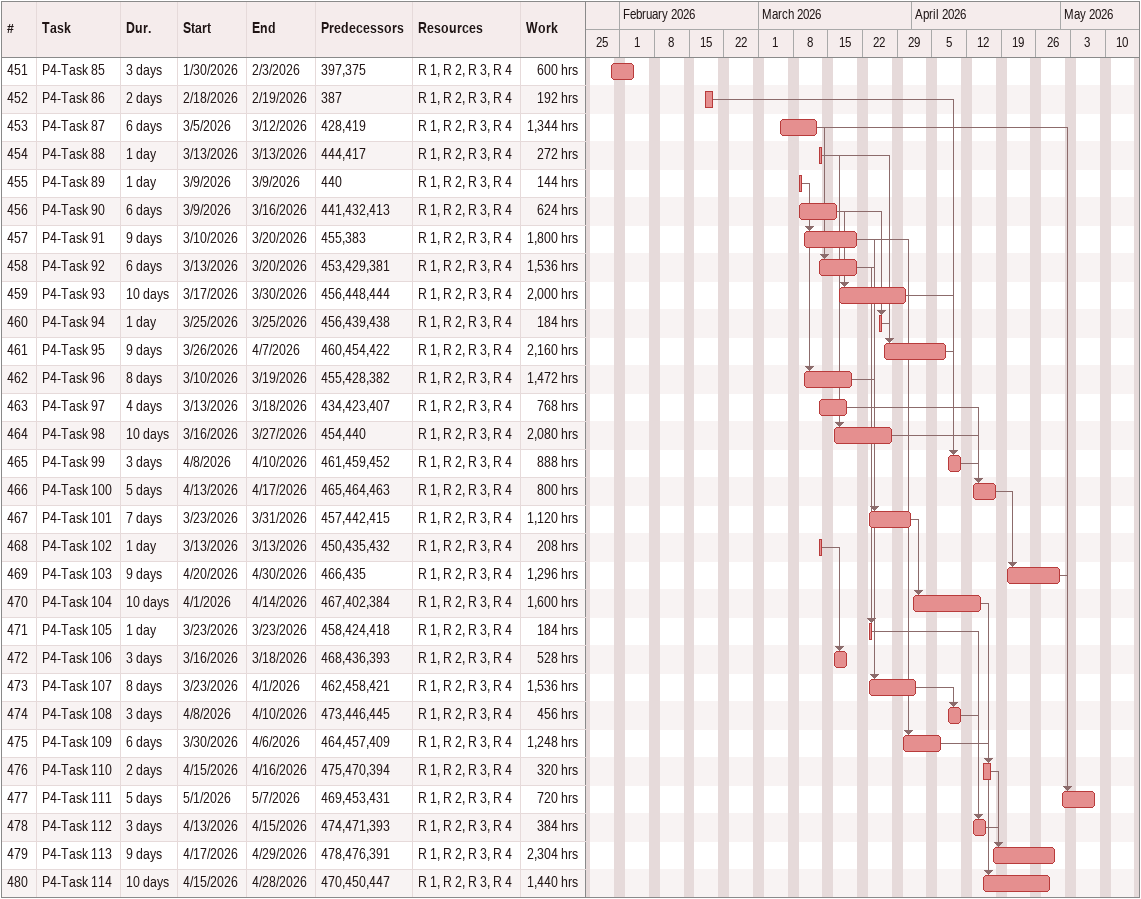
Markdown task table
| ID | Task | Duration | Start | Finish | Predecessors | Resources | Work (h) |
|---|---|---|---|---|---|---|---|
| 451 | P4-Task 85 | 3d | 2026-01-30 | 2026-02-03 | 397, 375 | R 1, R 2, R 3, R 4 | 600 |
| 452 | P4-Task 86 | 2d | 2026-02-18 | 2026-02-19 | 387 | R 1, R 2, R 3, R 4 | 192 |
| 453 | P4-Task 87 | 6d | 2026-03-05 | 2026-03-12 | 428, 419 | R 1, R 2, R 3, R 4 | 1344 |
| 454 | P4-Task 88 | 1d | 2026-03-13 | 2026-03-13 | 444, 417 | R 1, R 2, R 3, R 4 | 272 |
| 455 | P4-Task 89 | 1d | 2026-03-09 | 2026-03-09 | 440 | R 1, R 2, R 3, R 4 | 144 |
| 456 | P4-Task 90 | 6d | 2026-03-09 | 2026-03-16 | 441, 432, 413 | R 1, R 2, R 3, R 4 | 624 |
| 457 | P4-Task 91 | 9d | 2026-03-10 | 2026-03-20 | 455, 383 | R 1, R 2, R 3, R 4 | 1800 |
| 458 | P4-Task 92 | 6d | 2026-03-13 | 2026-03-20 | 453, 429, 381 | R 1, R 2, R 3, R 4 | 1536 |
| 459 | P4-Task 93 | 10d | 2026-03-17 | 2026-03-30 | 456, 448, 444 | R 1, R 2, R 3, R 4 | 2000 |
| 460 | P4-Task 94 | 1d | 2026-03-25 | 2026-03-25 | 456, 439, 438 | R 1, R 2, R 3, R 4 | 184 |
| 461 | P4-Task 95 | 9d | 2026-03-26 | 2026-04-07 | 460, 454, 422 | R 1, R 2, R 3, R 4 | 2160 |
| 462 | P4-Task 96 | 8d | 2026-03-10 | 2026-03-19 | 455, 428, 382 | R 1, R 2, R 3, R 4 | 1472 |
| 463 | P4-Task 97 | 4d | 2026-03-13 | 2026-03-18 | 434, 423, 407 | R 1, R 2, R 3, R 4 | 768 |
| 464 | P4-Task 98 | 10d | 2026-03-16 | 2026-03-27 | 454, 440 | R 1, R 2, R 3, R 4 | 2080 |
| 465 | P4-Task 99 | 3d | 2026-04-08 | 2026-04-10 | 461, 459, 452 | R 1, R 2, R 3, R 4 | 888 |
| 466 | P4-Task 100 | 5d | 2026-04-13 | 2026-04-17 | 465, 464, 463 | R 1, R 2, R 3, R 4 | 800 |
| 467 | P4-Task 101 | 7d | 2026-03-23 | 2026-03-31 | 457, 442, 415 | R 1, R 2, R 3, R 4 | 1120 |
| 468 | P4-Task 102 | 1d | 2026-03-13 | 2026-03-13 | 450, 435, 432 | R 1, R 2, R 3, R 4 | 208 |
| 469 | P4-Task 103 | 9d | 2026-04-20 | 2026-04-30 | 466, 435 | R 1, R 2, R 3, R 4 | 1296 |
| 470 | P4-Task 104 | 10d | 2026-04-01 | 2026-04-14 | 467, 402, 384 | R 1, R 2, R 3, R 4 | 1600 |
| 471 | P4-Task 105 | 1d | 2026-03-23 | 2026-03-23 | 458, 424, 418 | R 1, R 2, R 3, R 4 | 184 |
| 472 | P4-Task 106 | 3d | 2026-03-16 | 2026-03-18 | 468, 436, 393 | R 1, R 2, R 3, R 4 | 528 |
| 473 | P4-Task 107 | 8d | 2026-03-23 | 2026-04-01 | 462, 458, 421 | R 1, R 2, R 3, R 4 | 1536 |
| 474 | P4-Task 108 | 3d | 2026-04-08 | 2026-04-10 | 473, 446, 445 | R 1, R 2, R 3, R 4 | 456 |
| 475 | P4-Task 109 | 6d | 2026-03-30 | 2026-04-06 | 464, 457, 409 | R 1, R 2, R 3, R 4 | 1248 |
| 476 | P4-Task 110 | 2d | 2026-04-15 | 2026-04-16 | 475, 470, 394 | R 1, R 2, R 3, R 4 | 320 |
| 477 | P4-Task 111 | 5d | 2026-05-01 | 2026-05-07 | 469, 453, 431 | R 1, R 2, R 3, R 4 | 720 |
| 478 | P4-Task 112 | 3d | 2026-04-13 | 2026-04-15 | 474, 471, 393 | R 1, R 2, R 3, R 4 | 384 |
| 479 | P4-Task 113 | 9d | 2026-04-17 | 2026-04-29 | 478, 476, 391 | R 1, R 2, R 3, R 4 | 2304 |
| 480 | P4-Task 114 | 10d | 2026-04-15 | 2026-04-28 | 470, 450, 447 | R 1, R 2, R 3, R 4 | 1440 |
